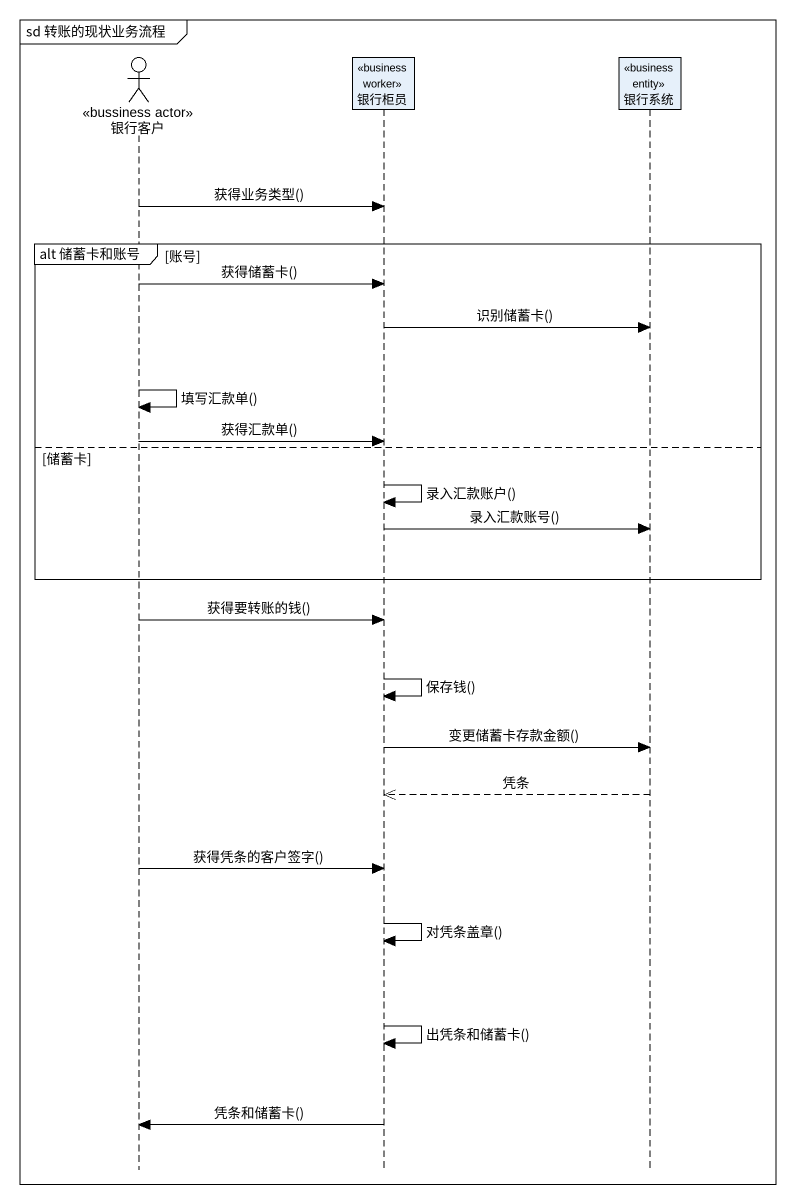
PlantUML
@startuml
mainframe sd 转账的现状业务流程
hide footbox
actor 银行客户 <<bussiness actor>>
participant 银行柜员 <<business worker>>
participant 银行系统 <<business entity>>

银行客户 -> 银行柜员 : 获得业务类型()
group alt 储蓄卡和账号 [账号]
  银行客户 -> 银行柜员 : 获得储蓄卡()
  银行柜员 -> 银行系统 : 识别储蓄卡()
  银行客户 -> 银行客户 : 填写汇款单()
  银行客户 -> 银行柜员 : 获得汇款单()
else 储蓄卡
  银行柜员 -> 银行柜员 : 录入汇款账户()
  银行柜员 -> 银行系统 : 录入汇款账号()
end
银行客户 -> 银行柜员 : 获得要转账的钱()
银行柜员 -> 银行柜员 : 保存钱()
银行柜员 -> 银行系统 : 变更储蓄卡存款金额()
银行系统 -->> 银行柜员 : 凭条
银行客户 -> 银行柜员 : 获得凭条的客户签字()
银行柜员 -> 银行柜员 : 对凭条盖章()
银行柜员 -> 银行柜员 : 出凭条和储蓄卡()
银行柜员 -> 银行客户 : 凭条和储蓄卡()
@enduml
